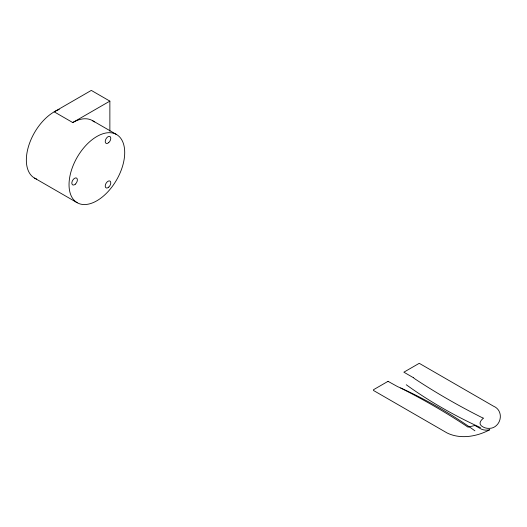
<?xml version="1.0" encoding="UTF-8"?>
<svg xmlns="http://www.w3.org/2000/svg" width="527" height="527" viewBox="0 0 527 527"><rect width="100%" height="100%" fill="white"/><g stroke="black" fill="none" stroke-linecap="round" stroke-linejoin="round"><path stroke-width="0.79" d="M406.251 384.743C429.149 401.31 454.689 415.783 480.486 427.601M474.919 430.816C452.014 414.248 426.475 399.776 400.678 387.958M109.866 101.118L91.303 90.407L54.189 111.836L72.746 122.547L109.866 101.118L109.866 131.23M92.429 120.597L116.559 134.53A39.367 22.727 -60 0 1 104.076 195.51A39.367 22.727 -60 0 1 69.986 175.827A39.367 22.727 -60 0 1 116.559 134.53M413.359 377.668L403.866 372.187L419.242 363.314L493.476 406.172C503.015 410.072 502.264 423.319 493.404 427.555A7.872 4.545 0 0 1 483.266 427.068C478.43 424.722 479.425 421.448 483.45 418.142A5.02 2.898 0 0 1 483.127 418.016L481.961 417.516A55.572 32.081 0 0 1 480.96 417.055C458.385 405.645 436.356 393.03 415.236 379.111A55.888 32.266 0 0 1 414.439 378.531L413.609 377.892A5.026 2.898 0 0 1 413.352 377.668M34.505 178.073L77.186 202.717M36.64 179.068A39.367 22.727 -60 0 1 28.913 145.096A39.367 22.727 -60 0 1 59.255 109.445M72.746 122.547A39.367 22.727 -60 0 1 94.359 121.954M388.037 381.331L373.768 389.565A1.311 0.758 0 0 0 373.768 390.632L447.08 432.957C460.519 439.558 476.994 436.593 489.761 429.742A8.142 4.697 0 0 1 480.446 428.649L474.919 425.487L467.976 427.127L466.724 426.31A55.572 32.081 0 0 0 465.927 425.73C444.808 411.811 422.786 399.196 400.21 387.786A55.888 32.266 0 0 0 399.202 387.325L398.037 386.825A5.026 2.898 0 0 0 397.714 386.699L388.037 381.331M108.727 187.151A3.939 2.273 -60 0 0 109.978 181.057A3.939 2.273 -60 0 0 105.321 185.188A3.939 2.273 -60 0 0 108.727 187.151M75.321 184.167A3.939 2.273 -60 0 0 76.573 178.073A3.939 2.273 -60 0 0 71.916 182.204A3.939 2.273 -60 0 0 75.321 184.167M108.727 142.613A3.939 2.273 -60 0 0 109.978 136.513A3.939 2.273 -60 0 0 105.321 140.643A3.939 2.273 -60 0 0 108.727 142.613"/></g></svg>
